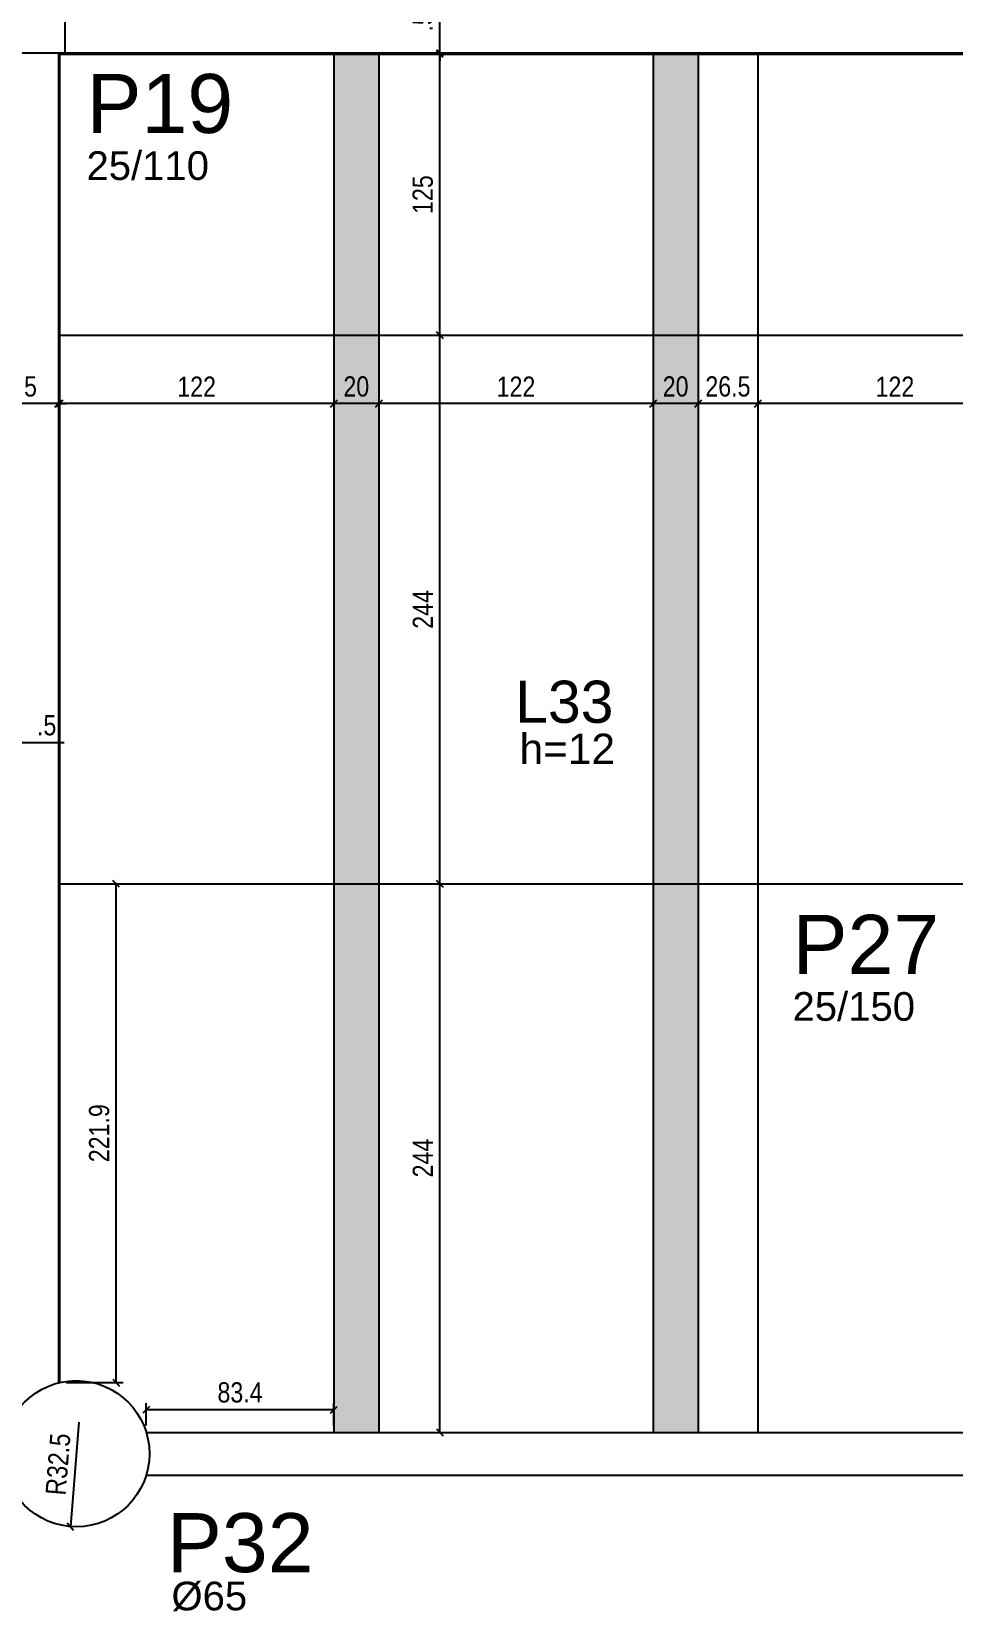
# Model space of a CAD drawing. Header units: millimetres. Extents: x 2716 to 9044, y 218 to 3839.
# Drawn here: x 4912 to 5322, y 1335 to 2037 of the extents above; entities that cross this region are included whole.
import ezdxf

# ---------------------------------------------------------------- set-up
doc = ezdxf.new("R2010")
doc.units = ezdxf.units.MM
for name, color, linetype in [('1', 3, 'Continuous'), ('213', 3, 'Continuous'), ('216', 3, 'Continuous'), ('220', 5, 'Continuous'), ('222', 6, 'Continuous'), ('226', 4, 'Continuous'), ('COTA', 2, 'Continuous'), ('Painéis', 200, 'Continuous')]:
    doc.layers.add(name, color=color, linetype=linetype)
doc.layers.add('Hachura', color=251, linetype='Continuous', lineweight=9)
doc.styles.add('COTA TECNICA-50', font='techl___.ttf', dxfattribs={"height": 9})
doc.styles.get("Standard").update_dxf_attribs({"font": 'arial.ttf'})
doc.dimstyles.new('COTA PAINEL-50', dxfattribs={"dimtxt": 9, "dimasz": 3, "dimexe": 3, "dimexo": 3, "dimgap": 3, "dimtad": 1, "dimdec": 1, "dimzin": 12, "dimdsep": 46, "dimtxsty": 'COTA TECNICA-50', "dimblk1": 'OBLIQUE', "dimblk2": 'OBLIQUE', "dimsah": 1, "dimcen": 0.9, "dimclrd": 4, "dimclre": 4, "dimclrt": 240, "dimadec": 1, "dimazin": 3, "dimtfac": 1, "dimtdec": 1, "dimtmove": 0, "dimatfit": 3, "dimfxl": 1, "dimtolj": 1, "dimtzin": 12, "dimarcsym": 0})

# ---------------------------------------------------------------- blocks, each defined once
blk = doc.blocks.new('_Oblique')
at = {"color": 0, "linetype": 'ByBlock', "lineweight": -2}
blk.add_line((-0.5, -0.5), (0.5, 0.5), dxfattribs=at)
blk = doc.blocks.new('*D116')
at = {"layer": 'COTA', "color": 4, "lineweight": -2, "transparency": 16777216}
for p, q in [((4904.78, 1721.27), (4901.78, 1721.27)), ((4904.78, 1721.27), (4905.28, 1721.27)), ((4905.28, 1721.27), (4926.87, 1721.27))]:
    blk.add_line(p, q, dxfattribs=at)
at = {"layer": 'Defpoints', "color": 0, "transparency": 16777216}
for p in [(4904.78, 1721.27), (4905.28, 1721.27), (4905.28, 1721.27)]:
    blk.add_point(p, dxfattribs=at)
at = {"layer": 'COTA', "color": 4, "lineweight": -2, "transparency": 16777216, "xscale": 3, "yscale": 3, "zscale": 3}
blk.add_blockref('_Oblique', (4904.78, 1721.27), dxfattribs=at)
at = {"layer": 'COTA', "color": 4, "lineweight": -2, "transparency": 16777216, "xscale": 3, "yscale": 3, "zscale": 3, "rotation": 180}
blk.add_blockref('_Oblique', (4905.28, 1721.27), dxfattribs=at)
at = {"layer": 'COTA', "color": 240, "transparency": 16777216, "insert": (4919.08, 1728.86), "char_height": 9, "attachment_point": 5, "style": 'COTA TECNICA-50'}
blk.add_mtext('\\A1;.5', dxfattribs=at)
blk = doc.blocks.new('*D125')
at = {"layer": 'COTA', "color": 4, "lineweight": -2, "transparency": 16777216}
blk.add_line((4933.42, 1418.91), (4929.64, 1372.55), dxfattribs=at)
at = {"layer": 'Defpoints', "color": 0, "transparency": 16777216}
for p in [(4932.28, 1404.94), (4929.64, 1372.55)]:
    blk.add_point(p, dxfattribs=at)
at = {"layer": 'COTA', "color": 4, "lineweight": -2, "transparency": 16777216, "xscale": 3, "yscale": 3, "zscale": 3, "rotation": 265.3395148621801}
blk.add_blockref('_Oblique', (4929.64, 1372.55), dxfattribs=at)
at = {"layer": 'COTA', "color": 240, "transparency": 16777216, "insert": (4924.18, 1400.27), "char_height": 9, "attachment_point": 5, "rotation": 85.33951, "style": 'COTA TECNICA-50'}
blk.add_mtext('\\A1;R32.5', dxfattribs=at)
blk = doc.blocks.new('*D164')
at = {"layer": 'COTA', "color": 4, "lineweight": -2, "transparency": 16777216}
blk.add_line((5093.96, 1414.44), (5093.96, 1658.44), dxfattribs=at)
at = {"layer": 'Defpoints', "color": 0, "transparency": 16777216}
for p in [(5093.96, 1658.44), (5093.96, 1658.44), (5093.96, 1414.44)]:
    blk.add_point(p, dxfattribs=at)
at = {"layer": 'COTA', "color": 4, "lineweight": -2, "transparency": 16777216, "xscale": 3, "yscale": 3, "zscale": 3}
for p, rotation in [((5093.96, 1658.44), 90), ((5093.96, 1414.44), 270)]:
    blk.add_blockref('_Oblique', p, dxfattribs=dict(at, rotation=rotation))
at = {"layer": 'COTA', "color": 240, "transparency": 16777216, "insert": (5086.39, 1536.44), "char_height": 9, "attachment_point": 5, "rotation": 90, "style": 'COTA TECNICA-50'}
blk.add_mtext('\\A1;244', dxfattribs=at)
blk = doc.blocks.new('*D165')
at = {"layer": 'COTA', "color": 4, "lineweight": -2, "transparency": 16777216}
blk.add_line((5093.96, 1658.44), (5093.96, 1902.44), dxfattribs=at)
at = {"layer": 'Defpoints', "color": 0, "transparency": 16777216}
for p in [(5093.96, 1902.44), (5093.96, 1902.44), (5093.96, 1658.44)]:
    blk.add_point(p, dxfattribs=at)
at = {"layer": 'COTA', "color": 4, "lineweight": -2, "transparency": 16777216, "xscale": 3, "yscale": 3, "zscale": 3}
for p, rotation in [((5093.96, 1902.44), 90), ((5093.96, 1658.44), 270)]:
    blk.add_blockref('_Oblique', p, dxfattribs=dict(at, rotation=rotation))
at = {"layer": 'COTA', "color": 240, "transparency": 16777216, "insert": (5086.39, 1780.44), "char_height": 9, "attachment_point": 5, "rotation": 90, "style": 'COTA TECNICA-50'}
blk.add_mtext('\\A1;244', dxfattribs=at)
blk = doc.blocks.new('*D166')
at = {"layer": 'COTA', "color": 4, "lineweight": -2, "transparency": 16777216}
blk.add_line((5093.96, 1902.44), (5093.96, 2027.44), dxfattribs=at)
at = {"layer": 'Defpoints', "color": 0, "transparency": 16777216}
for p in [(5093.96, 2027.44), (5093.96, 2027.44), (5093.96, 1902.44)]:
    blk.add_point(p, dxfattribs=at)
at = {"layer": 'COTA', "color": 4, "lineweight": -2, "transparency": 16777216, "xscale": 3, "yscale": 3, "zscale": 3}
for p, rotation in [((5093.96, 2027.44), 90), ((5093.96, 1902.44), 270)]:
    blk.add_blockref('_Oblique', p, dxfattribs=dict(at, rotation=rotation))
at = {"layer": 'COTA', "color": 240, "transparency": 16777216, "insert": (5086.36, 1964.94), "char_height": 9, "attachment_point": 5, "rotation": 90, "style": 'COTA TECNICA-50'}
blk.add_mtext('\\A1;125', dxfattribs=at)
blk = doc.blocks.new('*D167')
at = {"layer": 'COTA', "color": 4, "lineweight": -2, "transparency": 16777216}
for p, q in [((5093.96, 2027.94), (5093.96, 2049.53)), ((5093.96, 2027.44), (5093.96, 2027.94)), ((5093.96, 2027.44), (5093.96, 2024.44))]:
    blk.add_line(p, q, dxfattribs=at)
at = {"layer": 'Defpoints', "color": 0, "transparency": 16777216}
for p in [(5093.96, 2027.94), (5093.96, 2027.94), (5093.96, 2027.44)]:
    blk.add_point(p, dxfattribs=at)
at = {"layer": 'COTA', "color": 4, "lineweight": -2, "transparency": 16777216, "xscale": 3, "yscale": 3, "zscale": 3}
for p, rotation in [((5093.96, 2027.94), 270), ((5093.96, 2027.44), 90)]:
    blk.add_blockref('_Oblique', p, dxfattribs=dict(at, rotation=rotation))
at = {"layer": 'COTA', "color": 240, "transparency": 16777216, "insert": (5086.36, 2041.74), "char_height": 9, "attachment_point": 5, "rotation": 90, "style": 'COTA TECNICA-50'}
blk.add_mtext('\\A1;.5', dxfattribs=at)
blk = doc.blocks.new('*D172')
at = {"layer": 'COTA', "color": 4, "lineweight": -2, "transparency": 16777216}
blk.add_line((5357.28, 1871.97), (5235.28, 1871.97), dxfattribs=at)
at = {"layer": 'Defpoints', "color": 0, "transparency": 16777216}
for p in [(5235.28, 1871.97), (5235.28, 1871.97), (5357.28, 1871.97)]:
    blk.add_point(p, dxfattribs=at)
at = {"layer": 'COTA', "color": 4, "lineweight": -2, "transparency": 16777216, "xscale": 3, "yscale": 3, "zscale": 3, "rotation": 180}
blk.add_blockref('_Oblique', (5235.28, 1871.97), dxfattribs=at)
at = {"layer": 'COTA', "color": 4, "lineweight": -2, "transparency": 16777216, "xscale": 3, "yscale": 3, "zscale": 3}
blk.add_blockref('_Oblique', (5357.28, 1871.97), dxfattribs=at)
at = {"layer": 'COTA', "color": 240, "transparency": 16777216, "insert": (5296.28, 1879.52), "char_height": 9, "attachment_point": 5, "style": 'COTA TECNICA-50'}
blk.add_mtext('\\A1;122', dxfattribs=at)
blk = doc.blocks.new('*D173')
at = {"layer": 'COTA', "color": 4, "lineweight": -2, "transparency": 16777216}
blk.add_line((5235.28, 1871.97), (5208.78, 1871.97), dxfattribs=at)
at = {"layer": 'Defpoints', "color": 0, "transparency": 16777216}
for p in [(5208.78, 1871.97), (5208.78, 1871.97), (5235.28, 1871.97)]:
    blk.add_point(p, dxfattribs=at)
at = {"layer": 'COTA', "color": 4, "lineweight": -2, "transparency": 16777216, "xscale": 3, "yscale": 3, "zscale": 3, "rotation": 180}
blk.add_blockref('_Oblique', (5208.78, 1871.97), dxfattribs=at)
at = {"layer": 'COTA', "color": 4, "lineweight": -2, "transparency": 16777216, "xscale": 3, "yscale": 3, "zscale": 3}
blk.add_blockref('_Oblique', (5235.28, 1871.97), dxfattribs=at)
at = {"layer": 'COTA', "color": 240, "transparency": 16777216, "insert": (5222.03, 1879.57), "char_height": 9, "attachment_point": 5, "style": 'COTA TECNICA-50'}
blk.add_mtext('\\A1;26.5', dxfattribs=at)
blk = doc.blocks.new('*D174')
at = {"layer": 'COTA', "color": 4, "lineweight": -2, "transparency": 16777216}
blk.add_line((5208.78, 1871.97), (5188.78, 1871.97), dxfattribs=at)
at = {"layer": 'Defpoints', "color": 0, "transparency": 16777216}
for p in [(5188.78, 1871.97), (5188.78, 1871.97), (5208.78, 1871.97)]:
    blk.add_point(p, dxfattribs=at)
at = {"layer": 'COTA', "color": 4, "lineweight": -2, "transparency": 16777216, "xscale": 3, "yscale": 3, "zscale": 3, "rotation": 180}
blk.add_blockref('_Oblique', (5188.78, 1871.97), dxfattribs=at)
at = {"layer": 'COTA', "color": 4, "lineweight": -2, "transparency": 16777216, "xscale": 3, "yscale": 3, "zscale": 3}
blk.add_blockref('_Oblique', (5208.78, 1871.97), dxfattribs=at)
at = {"layer": 'COTA', "color": 240, "transparency": 16777216, "insert": (5198.78, 1879.56), "char_height": 9, "attachment_point": 5, "style": 'COTA TECNICA-50'}
blk.add_mtext('\\A1;20', dxfattribs=at)
blk = doc.blocks.new('*D175')
at = {"layer": 'COTA', "color": 4, "lineweight": -2, "transparency": 16777216}
blk.add_line((5188.78, 1871.97), (5066.78, 1871.97), dxfattribs=at)
at = {"layer": 'Defpoints', "color": 0, "transparency": 16777216}
for p in [(5066.78, 1871.97), (5066.78, 1871.97), (5188.78, 1871.97)]:
    blk.add_point(p, dxfattribs=at)
at = {"layer": 'COTA', "color": 4, "lineweight": -2, "transparency": 16777216, "xscale": 3, "yscale": 3, "zscale": 3, "rotation": 180}
blk.add_blockref('_Oblique', (5066.78, 1871.97), dxfattribs=at)
at = {"layer": 'COTA', "color": 4, "lineweight": -2, "transparency": 16777216, "xscale": 3, "yscale": 3, "zscale": 3}
blk.add_blockref('_Oblique', (5188.78, 1871.97), dxfattribs=at)
at = {"layer": 'COTA', "color": 240, "transparency": 16777216, "insert": (5127.78, 1879.52), "char_height": 9, "attachment_point": 5, "style": 'COTA TECNICA-50'}
blk.add_mtext('\\A1;122', dxfattribs=at)
blk = doc.blocks.new('*D176')
at = {"layer": 'COTA', "color": 4, "lineweight": -2, "transparency": 16777216}
blk.add_line((5066.78, 1871.97), (5046.78, 1871.97), dxfattribs=at)
at = {"layer": 'Defpoints', "color": 0, "transparency": 16777216}
for p in [(5046.78, 1871.97), (5046.78, 1871.97), (5066.78, 1871.97)]:
    blk.add_point(p, dxfattribs=at)
at = {"layer": 'COTA', "color": 4, "lineweight": -2, "transparency": 16777216, "xscale": 3, "yscale": 3, "zscale": 3, "rotation": 180}
blk.add_blockref('_Oblique', (5046.78, 1871.97), dxfattribs=at)
at = {"layer": 'COTA', "color": 4, "lineweight": -2, "transparency": 16777216, "xscale": 3, "yscale": 3, "zscale": 3}
blk.add_blockref('_Oblique', (5066.78, 1871.97), dxfattribs=at)
at = {"layer": 'COTA', "color": 240, "transparency": 16777216, "insert": (5056.78, 1879.56), "char_height": 9, "attachment_point": 5, "style": 'COTA TECNICA-50'}
blk.add_mtext('\\A1;20', dxfattribs=at)
blk = doc.blocks.new('*D177')
at = {"layer": 'COTA', "color": 4, "lineweight": -2, "transparency": 16777216}
blk.add_line((5046.78, 1871.97), (4924.78, 1871.97), dxfattribs=at)
at = {"layer": 'Defpoints', "color": 0, "transparency": 16777216}
for p in [(4924.78, 1871.97), (4924.78, 1871.97), (5046.78, 1871.97)]:
    blk.add_point(p, dxfattribs=at)
at = {"layer": 'COTA', "color": 4, "lineweight": -2, "transparency": 16777216, "xscale": 3, "yscale": 3, "zscale": 3, "rotation": 180}
blk.add_blockref('_Oblique', (4924.78, 1871.97), dxfattribs=at)
at = {"layer": 'COTA', "color": 4, "lineweight": -2, "transparency": 16777216, "xscale": 3, "yscale": 3, "zscale": 3}
blk.add_blockref('_Oblique', (5046.78, 1871.97), dxfattribs=at)
at = {"layer": 'COTA', "color": 240, "transparency": 16777216, "insert": (4985.78, 1879.52), "char_height": 9, "attachment_point": 5, "style": 'COTA TECNICA-50'}
blk.add_mtext('\\A1;122', dxfattribs=at)
blk = doc.blocks.new('*D178')
at = {"layer": 'COTA', "color": 4, "lineweight": -2, "transparency": 16777216}
for p, q in [((4924.28, 1871.97), (4902.69, 1871.97)), ((4924.78, 1871.97), (4924.28, 1871.97)), ((4924.78, 1871.97), (4927.78, 1871.97))]:
    blk.add_line(p, q, dxfattribs=at)
at = {"layer": 'Defpoints', "color": 0, "transparency": 16777216}
for p in [(4924.28, 1871.97), (4924.28, 1871.97), (4924.78, 1871.97)]:
    blk.add_point(p, dxfattribs=at)
at = {"layer": 'COTA', "color": 4, "lineweight": -2, "transparency": 16777216, "xscale": 3, "yscale": 3, "zscale": 3}
blk.add_blockref('_Oblique', (4924.28, 1871.97), dxfattribs=at)
at = {"layer": 'COTA', "color": 4, "lineweight": -2, "transparency": 16777216, "xscale": 3, "yscale": 3, "zscale": 3, "rotation": 180}
blk.add_blockref('_Oblique', (4924.78, 1871.97), dxfattribs=at)
at = {"layer": 'COTA', "color": 240, "transparency": 16777216, "insert": (4910.48, 1879.57), "char_height": 9, "attachment_point": 5, "style": 'COTA TECNICA-50'}
blk.add_mtext('\\A1;.5', dxfattribs=at)
blk = doc.blocks.new('*D391')
at = {"layer": 'COTA', "color": 4, "lineweight": -2, "transparency": 16777216}
for p, q in [((4963.36, 1417.44), (4963.36, 1427.45)), ((5046.78, 1417.44), (5046.78, 1427.45)), ((5046.78, 1424.45), (4963.36, 1424.45))]:
    blk.add_line(p, q, dxfattribs=at)
at = {"layer": 'Defpoints', "color": 0, "transparency": 16777216}
for p in [(4963.36, 1424.45), (4963.36, 1414.44), (5046.78, 1414.44)]:
    blk.add_point(p, dxfattribs=at)
at = {"layer": 'COTA', "color": 4, "lineweight": -2, "transparency": 16777216, "xscale": 3, "yscale": 3, "zscale": 3, "rotation": 180}
blk.add_blockref('_Oblique', (4963.36, 1424.45), dxfattribs=at)
at = {"layer": 'COTA', "color": 4, "lineweight": -2, "transparency": 16777216, "xscale": 3, "yscale": 3, "zscale": 3}
blk.add_blockref('_Oblique', (5046.78, 1424.45), dxfattribs=at)
at = {"layer": 'COTA', "color": 240, "transparency": 16777216, "insert": (5005.07, 1432.17), "char_height": 9, "attachment_point": 5, "style": 'COTA TECNICA-50'}
blk.add_mtext('\\A1;83.4', dxfattribs=at)
blk = doc.blocks.new('*D392')
at = {"layer": 'COTA', "color": 4, "lineweight": -2, "transparency": 16777216}
for p, q in [((4927.78, 1658.44), (4953.04, 1658.44)), ((4950.04, 1436.56), (4950.04, 1658.44)), ((4927.78, 1436.56), (4953.04, 1436.56))]:
    blk.add_line(p, q, dxfattribs=at)
at = {"layer": 'Defpoints', "color": 0, "transparency": 16777216}
for p in [(4924.78, 1658.44), (4950.04, 1658.44), (4924.78, 1436.56)]:
    blk.add_point(p, dxfattribs=at)
at = {"layer": 'COTA', "color": 4, "lineweight": -2, "transparency": 16777216, "xscale": 3, "yscale": 3, "zscale": 3}
for p, rotation in [((4950.04, 1658.44), 90), ((4950.04, 1436.56), 270)]:
    blk.add_blockref('_Oblique', p, dxfattribs=dict(at, rotation=rotation))
at = {"layer": 'COTA', "color": 240, "transparency": 16777216, "insert": (4942.47, 1547.5), "char_height": 9, "attachment_point": 5, "rotation": 90, "style": 'COTA TECNICA-50'}
blk.add_mtext('\\A1;221.9', dxfattribs=at)

msp = doc.modelspace()

# ---------------------------------------------------------------- hatches: boundary and pattern name
at = {"layer": 'Hachura', "linetype": 'ByBlock'}
h = msp.add_hatch(color=256, dxfattribs=at)
h.dxf.hatch_style = 1
h.paths.add_polyline_path([(5066.78, 2027.44), (5046.78, 2027.44), (5046.78, 1414.44), (5066.78, 1414.44)])
h = msp.add_hatch(color=256, dxfattribs=at)
h.dxf.hatch_style = 1
h.paths.add_polyline_path([(5208.78, 2027.44), (5188.78, 2027.44), (5188.78, 1414.44), (5208.78, 1414.44)])

# ---------------------------------------------------------------- linework, layer by layer
at = {"layer": '1'}
for p, q in [((4924.28, 2027.94), (4924.28, 1436.43)), ((4927.28, 2027.94), (5351.28, 2027.94)), ((4963.34, 1414.44), (5537.28, 1414.44)), ((4963.34, 1395.44), (5537.28, 1395.44))]:
    msp.add_line(p, q, dxfattribs=at)
at = {"layer": '222'}
msp.add_lwpolyline([(4902.28, 2027.94), (4927.28, 2027.94), (4927.28, 2137.94), (4902.28, 2137.94), (4902.28, 2027.94)], dxfattribs=at)
msp.add_circle((4932.28, 1404.94), 32.5, dxfattribs=at)
at = {"layer": 'Painéis'}
for p, q in [((4924.78, 2027.44), (4924.78, 1436.44)), ((4924.78, 2027.44), (5357.28, 2027.44)), ((5046.78, 2027.44), (5046.78, 1414.44)), ((5066.78, 2027.44), (5066.78, 1414.44)), ((5188.78, 2027.44), (5188.78, 1414.44)), ((5208.78, 2027.44), (5208.78, 1414.44)), ((5235.28, 2027.44), (5235.28, 1414.44)), ((4924.78, 1902.44), (5357.28, 1902.44)), ((4924.78, 1658.44), (5351.28, 1658.44))]:
    msp.add_line(p, q, dxfattribs=at)

# ---------------------------------------------------------------- texts
at = {"layer": '213'}
for s, p in [('25/110', (4936.8, 1971.46)), ('25/150', (5250.75, 1597.49)), ('%%c65', (4974.58, 1335.29))]:
    msp.add_text(s, height=12.75, dxfattribs=at).set_placement(p)
at = {"layer": '216'}
msp.add_text('h=12', height=13.5, dxfattribs=at).set_placement((5129.36, 1711.69))
at = {"layer": '220'}
for s, p in [('P19', (4936.8, 1992.33)), ('P27', (5250.75, 1618.36)), ('P32', (4972.54, 1352.26))]:
    msp.add_text(s, height=26.25, dxfattribs=at).set_placement(p)
at = {"layer": '226'}
msp.add_text('L33', height=18.75, dxfattribs=at).set_placement((5127.43, 1730.02))

# ---------------------------------------------------------------- dimensions: what is measured, and where the dimension line sits
at = {"layer": 'COTA'}
for base, p1, p2, picture, middle in [((5093.96, 2027.94), (5093.96, 2027.44), (5093.96, 2027.94), '*D167', (5086.36, 2041.74)), ((5093.96, 2027.44), (5093.96, 1902.44), (5093.96, 2027.44), '*D166', (5086.36, 1964.94)), ((5093.96, 1902.44), (5093.96, 1658.44), (5093.96, 1902.44), '*D165', (5086.39, 1780.44)), ((4950.04, 1658.44), (4924.78, 1436.56), (4924.78, 1658.44), '*D392', (4942.47, 1547.5)), ((5093.96, 1658.44), (5093.96, 1414.44), (5093.96, 1658.44), '*D164', (5086.39, 1536.44))]:
    dim = msp.add_linear_dim(base=base, p1=p1, p2=p2, angle=90, dimstyle='COTA PAINEL-50', dxfattribs=at)
    dim.commit()
    dim.dimension.update_dxf_attribs({"geometry": picture, "text_midpoint": middle})
for base, p1, p2, picture, middle in [((4924.28, 1871.97), (4924.78, 1871.97), (4924.28, 1871.97), '*D178', (4910.48, 1879.57)), ((4924.78, 1871.97), (5046.78, 1871.97), (4924.78, 1871.97), '*D177', (4985.78, 1879.52)), ((5046.78, 1871.97), (5066.78, 1871.97), (5046.78, 1871.97), '*D176', (5056.78, 1879.56)), ((5066.78, 1871.97), (5188.78, 1871.97), (5066.78, 1871.97), '*D175', (5127.78, 1879.52)), ((5188.78, 1871.97), (5208.78, 1871.97), (5188.78, 1871.97), '*D174', (5198.78, 1879.56)), ((5235.28, 1871.97), (5357.28, 1871.97), (5235.28, 1871.97), '*D172', (5296.28, 1879.52)), ((4905.28, 1721.27), (4904.78, 1721.27), (4905.28, 1721.27), '*D116', (4919.08, 1728.86)), ((4963.36, 1424.45), (5046.78, 1414.44), (4963.36, 1414.44), '*D391', (5005.07, 1432.17))]:
    dim = msp.add_linear_dim(base=base, p1=p1, p2=p2, dimstyle='COTA PAINEL-50', dxfattribs=at)
    dim.commit()
    dim.dimension.update_dxf_attribs({"geometry": picture, "text_midpoint": middle})
dim = msp.add_linear_dim(base=(5208.78, 1871.97), p1=(5235.28, 1871.97), p2=(5208.78, 1871.97), dimstyle='COTA PAINEL-50', dxfattribs=at)
dim.commit()
dim.dimension.update_dxf_attribs({"geometry": '*D173', "text_midpoint": (5222.03, 1871.97), "dimtype": 160})
dim = msp.add_radius_dim(center=(4932.28, 1404.94), mpoint=(4929.64, 1372.55), dimstyle='COTA PAINEL-50', dxfattribs=at)
dim.commit()
dim.dimension.update_dxf_attribs({"geometry": '*D125', "text_midpoint": (4931.85, 1399.64), "dimtype": 164})

doc.saveas('drawing.dxf')
